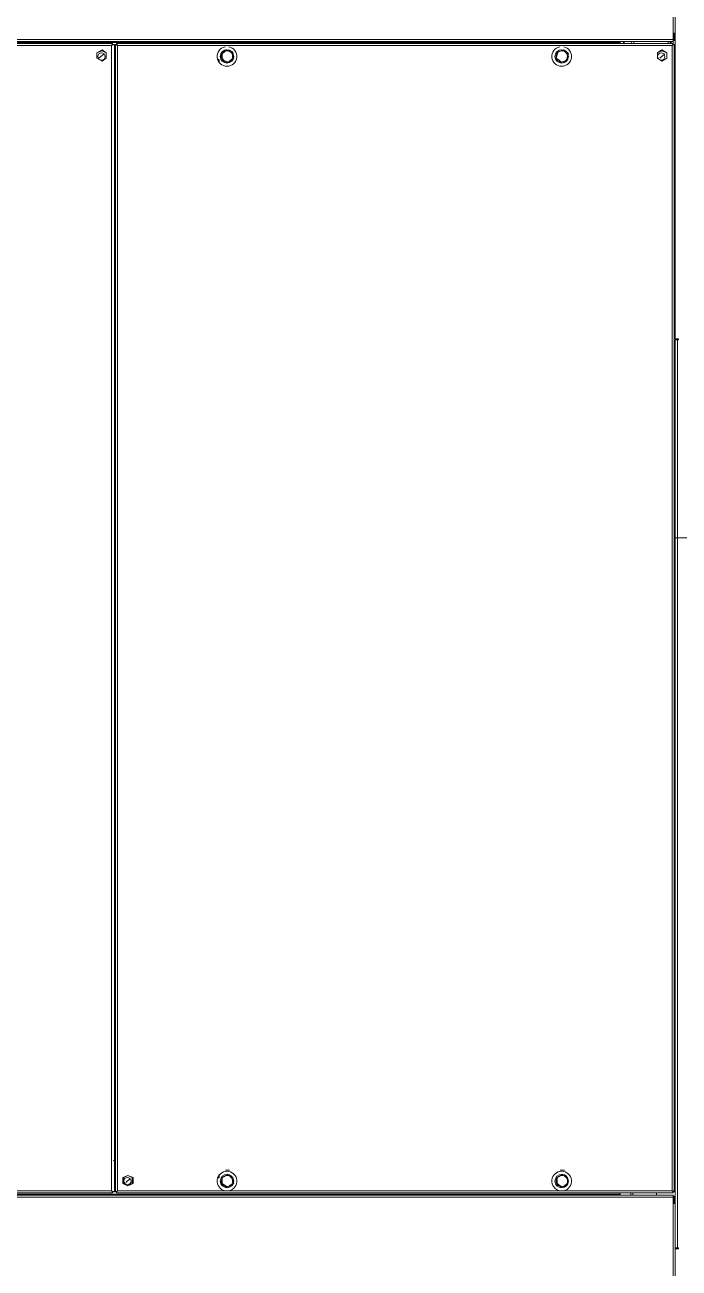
# Model space of a CAD drawing. Extents: x -3450 to 27857, y -1288 to 11880.
# Drawn here: x 25732.4 to 25812.3, y 742.6 to 894.5 of the extents above; entities that cross this region are included whole.
import ezdxf

# ---------------------------------------------------------------- set-up
doc = ezdxf.new("R2010")
doc.units = 0
doc.layers.add('188K-SM-03-F20-MECH-EQ-Y2257103$0$M-EQPM-AD', color=5, linetype='Continuous')

# ---------------------------------------------------------------- blocks, each defined once
blk = doc.blocks.new('188K-SM-03-F20-MECH-EQ-Y2257103$0$A$C9ea2c5c3')
at = {"lineweight": 13}
for points in [[(-185.6, 1703.7), (-184.3, 1703.7), (-184.3, 1706.2), (-185.6, 1706.2), (-186.8, 1703.7), (-186.8, 1692.3), (-186.8, 1647.9), (-186.8, 1646.7), (-186.8, 779), (-189.4, 779), (-1831, 779), (-1833.5, 779), (-1833.5, 533.3), (-1831, 533.3), (-1829.7, 533.3), (-1829.7, 532), (-1833.5, 532), (-1833.5, 63.3)], [(1178.6, 1592.2), (1178.6, 1703.7), (-184.3, 1703.7), (-184.3, 1592.2)], [(-1831, 1656.8), (-1833.5, 1656.8), (-1833.5, 779), (-1831, 779), (-189.4, 779), (-186.8, 779), (-186.8, 537.1), (-189.4, 537.1), (-190.6, 537.1), (-190.6, 535.8), (-186.8, 535.8), (-186.8, 63.3), (-186.8, 50.7), (-185.6, 50.7), (-185.6, 48.1), (-184.3, 48.1)], [(-186.8, 1646.7), (-189.4, 1646.7), (-190.6, 1646.7), (-190.6, 1647.9), (-186.8, 1647.9)], [(-189.4, 537.1), (-189.4, 779), (-189.4, 1646.7)], [(1178.6, 1582.1), (-184.3, 1582.1), (-184.3, 1584.6), (-184.3, 1592.2), (-186.8, 1592.2)], [(-184.3, 1583.3), (-185.6, 1583.3), (-185.6, 1592.2)], [(-184.3, 1584.6), (1178.6, 1584.6)], [(-164, 1582.1), (-164, 1579.5)], [(-134.9, 1579.5), (-134.9, 1582.1)], [(-132.4, 1582.1), (-132.4, 1579.5)], [(-119.7, 1579.5), (-119.7, 1582.1)], [(1115.3, 1580.8), (-119.7, 1580.8)], [(-185.6, 1566.9), (-186.8, 1566.9)], [(495.9, 176.1), (494.6, 176.1), (495.9, 176.1), (495.9, 174.8), (494.6, 177.3), (497.2, 176.1), (497.2, 1578.3), (495.9, 1578.3), (494.6, 1577), (495.9, 1578.3), (495.9, 1579.5), (-184.3, 1579.5), (-184.3, 1578.3), (-185.6, 1578.3), (-183, 1577), (-184.3, 1579.5)], [(-185.6, 162.1), (-185.6, 171), (-184.3, 171), (-184.3, 176.1), (-183, 177.3), (-184.3, 176.1), (-185.6, 176.1), (-185.6, 1578.3)], [(-184.3, 1578.3), (-184.3, 1578.3)], [(-184.3, 1577), (-184.3, 1578.3)], [(497.2, 1578.3), (494.6, 1577), (495.9, 1578.3), (494.6, 1577), (495.9, 1579.5)], [(495.9, 1578.3), (495.9, 1578.3)], [(495.9, 1578.3), (495.9, 1578.3)], [(498.4, 1578.3), (498.4, 176.1)], [(1178.6, 1577), (1181.2, 1578.3), (1178.6, 1577), (1181.2, 1579.5), (501, 1579.5), (502.2, 1577), (501, 1578.3), (499.7, 1578.3)], [(501, 1578.3), (501, 1579.5)], [(501, 1578.3), (501, 1578.3)], [(-46.2, 1551.7), (-51.3, 1551.7)], [(362.9, 1551.7), (357.8, 1551.7)], [(371.8, 1561.8), (371.8, 1560.5), (370.5, 1560.5), (370.5, 1559.3), (370.5, 1558), (370.5, 1556.7)], [(371.8, 1560.5), (371.8, 1559.3), (370.5, 1559.3), (370.5, 1558)], [(370.5, 1556.7), (370.5, 1556.7)], [(370.5, 1556.7), (370.5, 1556.7)], [(-186.8, 1539), (-185.6, 1539)], [(497.2, 1541.5), (498.4, 1541.5)], [(497.2, 1539), (498.4, 1539)], [(-185.6, 539.6), (-186.8, 539.6)], [(-186.8, 477.5), (-185.6, 477.5)], [(-185.6, 371.1), (-185.6, 371.1)], [(-186.8, 363.5), (-185.6, 363.5)], [(-186.8, 355.9), (-186.8, 354.7), (-185.6, 354.7), (-186.8, 354.7)], [(498.4, 215.3), (497.2, 215.3)], [(498.4, 212.8), (497.2, 212.8)], [(370.5, 197.6), (370.5, 196.3), (370.5, 195.1), (371.8, 193.8)], [(370.5, 196.3), (371.8, 195.1)], [(-186.8, 162.1), (-184.3, 162.1), (-184.3, 169.7), (-184.3, 172.3), (1178.6, 172.3), (1178.6, 169.7), (1178.6, 162.1), (1182.4, 162.1)], [(-185.6, 169.7), (-186.8, 169.7), (-185.6, 171)], [(-185.6, 176.1), (-183, 177.3), (-184.3, 174.8), (495.9, 174.8)], [(-185.6, 169.7), (-185.6, 169.7)], [(-185.6, 169.7), (-185.6, 169.7)], [(-184.3, 176.1), (-184.3, 176.1)], [(-184.3, 176.1), (-184.3, 176.1)], [(-184.3, 174.8), (-184.3, 176.1)], [(-184.3, 171), (-184.3, 171)], [(1178.6, 169.7), (-184.3, 169.7)], [(-180.5, 174.8), (-180.5, 172.3), (-181.8, 173.5), (-181.8, 172.3), (-181.8, 174.8)], [(-181.8, 172.3), (-181.8, 173.5)], [(-180.5, 172.3), (-180.5, 172.3)], [(-178, 172.3), (-178, 174.8)], [(-136.2, 172.3), (-136.2, 174.8)], [(-132.4, 172.3), (-133.6, 174.8)], [(-123.5, 173.5), (-126, 172.3)], [(-123.5, 172.3), (-123.5, 173.5), (-124.8, 174.8)], [(-119.7, 174.8), (-119.7, 173.5), (-119.7, 172.3)], [(-119.7, 173.5), (1115.3, 173.5)], [(494.6, 176.1), (495.9, 176.1), (495.9, 177.3), (495.9, 176.1), (497.2, 176.1)], [(495.9, 176.1), (495.9, 176.1)], [(495.9, 176.1), (495.9, 176.1)], [(495.9, 176.1), (495.9, 176.1)], [(499.7, 176.1), (498.4, 176.1), (502.2, 177.3), (499.7, 176.1), (501, 176.1), (502.2, 177.3), (501, 174.8), (1181.2, 174.8)], [(501, 176.1), (501, 176.1)], [(501, 174.8), (501, 176.1)], [(-184.3, 162.1), (-184.3, 50.7), (1178.6, 50.7), (1178.6, 162.1)]]:
    blk.add_lwpolyline(points, dxfattribs=at)
for points in [[(-119.7, 1582.1), (-119.7, 1579.5), (-119.7, 1580.8)], [(-183, 177.3), (-51.3, 177.3), (-46.2, 177.3), (357.8, 177.3), (362.9, 177.3), (494.6, 177.3), (494.6, 1577), (362.9, 1577), (357.8, 1577), (-46.2, 1577), (-51.3, 1577), (-183, 1577)], [(-42.4, 1560.5), (-45, 1559.3), (-48.8, 1556.7), (-51.3, 1558), (-55.1, 1560.5), (-55.1, 1564.3), (-55.1, 1568.1), (-52.6, 1569.4), (-50, 1571.9), (-46.2, 1570.7), (-42.4, 1568.1), (-42.4, 1564.3)], [(-46.2, 1577), (-51.3, 1577)], [(366.7, 1560.5), (364.2, 1559.3), (360.4, 1556.7), (357.8, 1558), (354, 1560.5), (354, 1564.3), (352.8, 1568.1), (356.6, 1569.4), (359.1, 1571.9), (362.9, 1570.7), (366.7, 1568.1), (366.7, 1564.3)], [(362.9, 1577), (357.8, 1577)], [(482, 1570.7), (488.3, 1568.1), (488.3, 1560.5), (482, 1558), (475.6, 1560.5), (475.6, 1568.1)], [(482, 1558), (476.9, 1560.5), (476.9, 1568.1), (482, 1570.7), (487, 1568.1), (487, 1560.5)], [(484.5, 1566.9), (479.4, 1561.8)], [(498.4, 1578.3), (499.7, 1578.3), (502.2, 1577)], [(502.2, 1577), (501, 1578.3)], [(502.2, 177.3), (634, 177.3), (639, 177.3), (1041.8, 177.3), (1046.9, 177.3), (1178.6, 177.3), (1178.6, 1577), (1046.9, 1577), (1041.8, 1577), (639, 1577), (634, 1577), (502.2, 1577)], [(-47.5, 197.6), (-45, 195.1), (-41.2, 192.5), (-42.4, 188.7), (-43.7, 184.9), (-47.5, 183.7), (-50, 182.4), (-53.8, 184.9), (-56.4, 187.5), (-55.1, 191.3), (-53.8, 195.1), (-51.3, 196.3)], [(365.4, 195.1), (366.7, 191.3), (366.7, 187.5), (364.2, 184.9), (361.6, 182.4), (357.8, 183.7), (354, 184.9), (354, 188.7), (352.8, 192.5), (356.6, 195.1), (359.1, 197.6), (362.9, 196.3)], [(-165.3, 192.5), (-165.3, 186.2), (-170.4, 182.4), (-176.7, 186.2), (-176.7, 192.5), (-170.4, 196.3)], [(-170.4, 183.7), (-176.7, 186.2), (-176.7, 192.5), (-170.4, 196.3), (-165.3, 192.5), (-165.3, 186.2)], [(-174.2, 187.5), (-167.8, 192.5)], [(520, 192.5), (520, 186.2), (513.6, 182.4), (508.6, 186.2), (508.6, 192.5), (513.6, 196.3)], [(513.6, 183.7), (508.6, 186.2), (508.6, 192.5), (513.6, 196.3), (520, 192.5), (520, 186.2)], [(511.1, 187.5), (517.4, 192.5)], [(-184.3, 176.1), (-183, 177.3)], [(-51.3, 177.3), (-46.2, 177.3)], [(357.8, 177.3), (362.9, 177.3)], [(501, 176.1), (502.2, 177.3)]]:
    blk.add_lwpolyline(points, close=True, dxfattribs=at)
for points in [[(-45.2, 1571.3, 0.267923), (-52.1, 1570.7, 0.267992), (-55.1, 1564.4, 0.267945), (-51.1, 1558.7, 0.267923), (-44.1, 1559.3, 0.267992), (-41.2, 1565.6, 0.267945)], [(364, 1571.3, 0.267923), (357, 1570.7, 0.267992), (354.1, 1564.4, 0.267945), (358.1, 1558.7, 0.267923), (365, 1559.3, 0.267992), (367.9, 1565.6, 0.267945)], [(-54.9, 192.2, 0.267925), (-52.8, 185.5, 0.267899), (-46.1, 184, 0.268041), (-41.3, 189.1, 0.267925), (-43.4, 195.8, 0.267899), (-50.2, 197.3, 0.268041)], [(356.6, 196, 0.267994), (354.1, 189.5, 0.267958), (358.6, 184.1, 0.267918), (365.4, 185.3, 0.267994), (367.9, 191.8, 0.267958), (363.5, 197.2, 0.267918)]]:
    blk.add_lwpolyline(points, format="xyb", close=True, dxfattribs=at)
for centre, radius in [((-48.1, 1565), 8.23), ((361, 1565), 8.23), ((482.6, 1565), 4.43), ((482.6, 1565), 4.43), ((-48.1, 190.6), 8.23), ((361, 190.6), 8.23), ((-169.7, 190.6), 4.43), ((-169.7, 190.6), 4.43), ((514.3, 190.6), 4.43), ((514.3, 190.6), 4.43)]:
    blk.add_circle(centre, radius, dxfattribs=at)
for centre, radius, start, end in [((-48.1, 1565), 12, 101.4779, 78.5221), ((361, 1565), 12, 101.4779, 78.5221), ((509.1, 1583.5), 44.5, 255.9229, 258.2204), ((-48.1, 190.6), 12, 281.4779, 258.5221), ((361, 190.6), 12, 281.4779, 258.5221)]:
    blk.add_arc(centre, radius, start, end, dxfattribs=at)
blk = doc.blocks.new('188K-SM-03-F20-MECH-EQ-Y2257103')
at = {"layer": '188K-SM-03-F20-MECH-EQ-Y2257103$0$M-EQPM-AD', "lineweight": 0, "ltscale": 0.1, "xscale": 0.1, "yscale": 0.1, "zscale": 0.1, "rotation": 180}
blk.add_blockref('188K-SM-03-F20-MECH-EQ-Y2257103$0$A$C9ea2c5c3', (25793.184, 909.687), dxfattribs=at)

msp = doc.modelspace()

# ---------------------------------------------------------------- block references
msp.add_blockref('188K-SM-03-F20-MECH-EQ-Y2257103', (0, 0))

doc.saveas('drawing.dxf')
